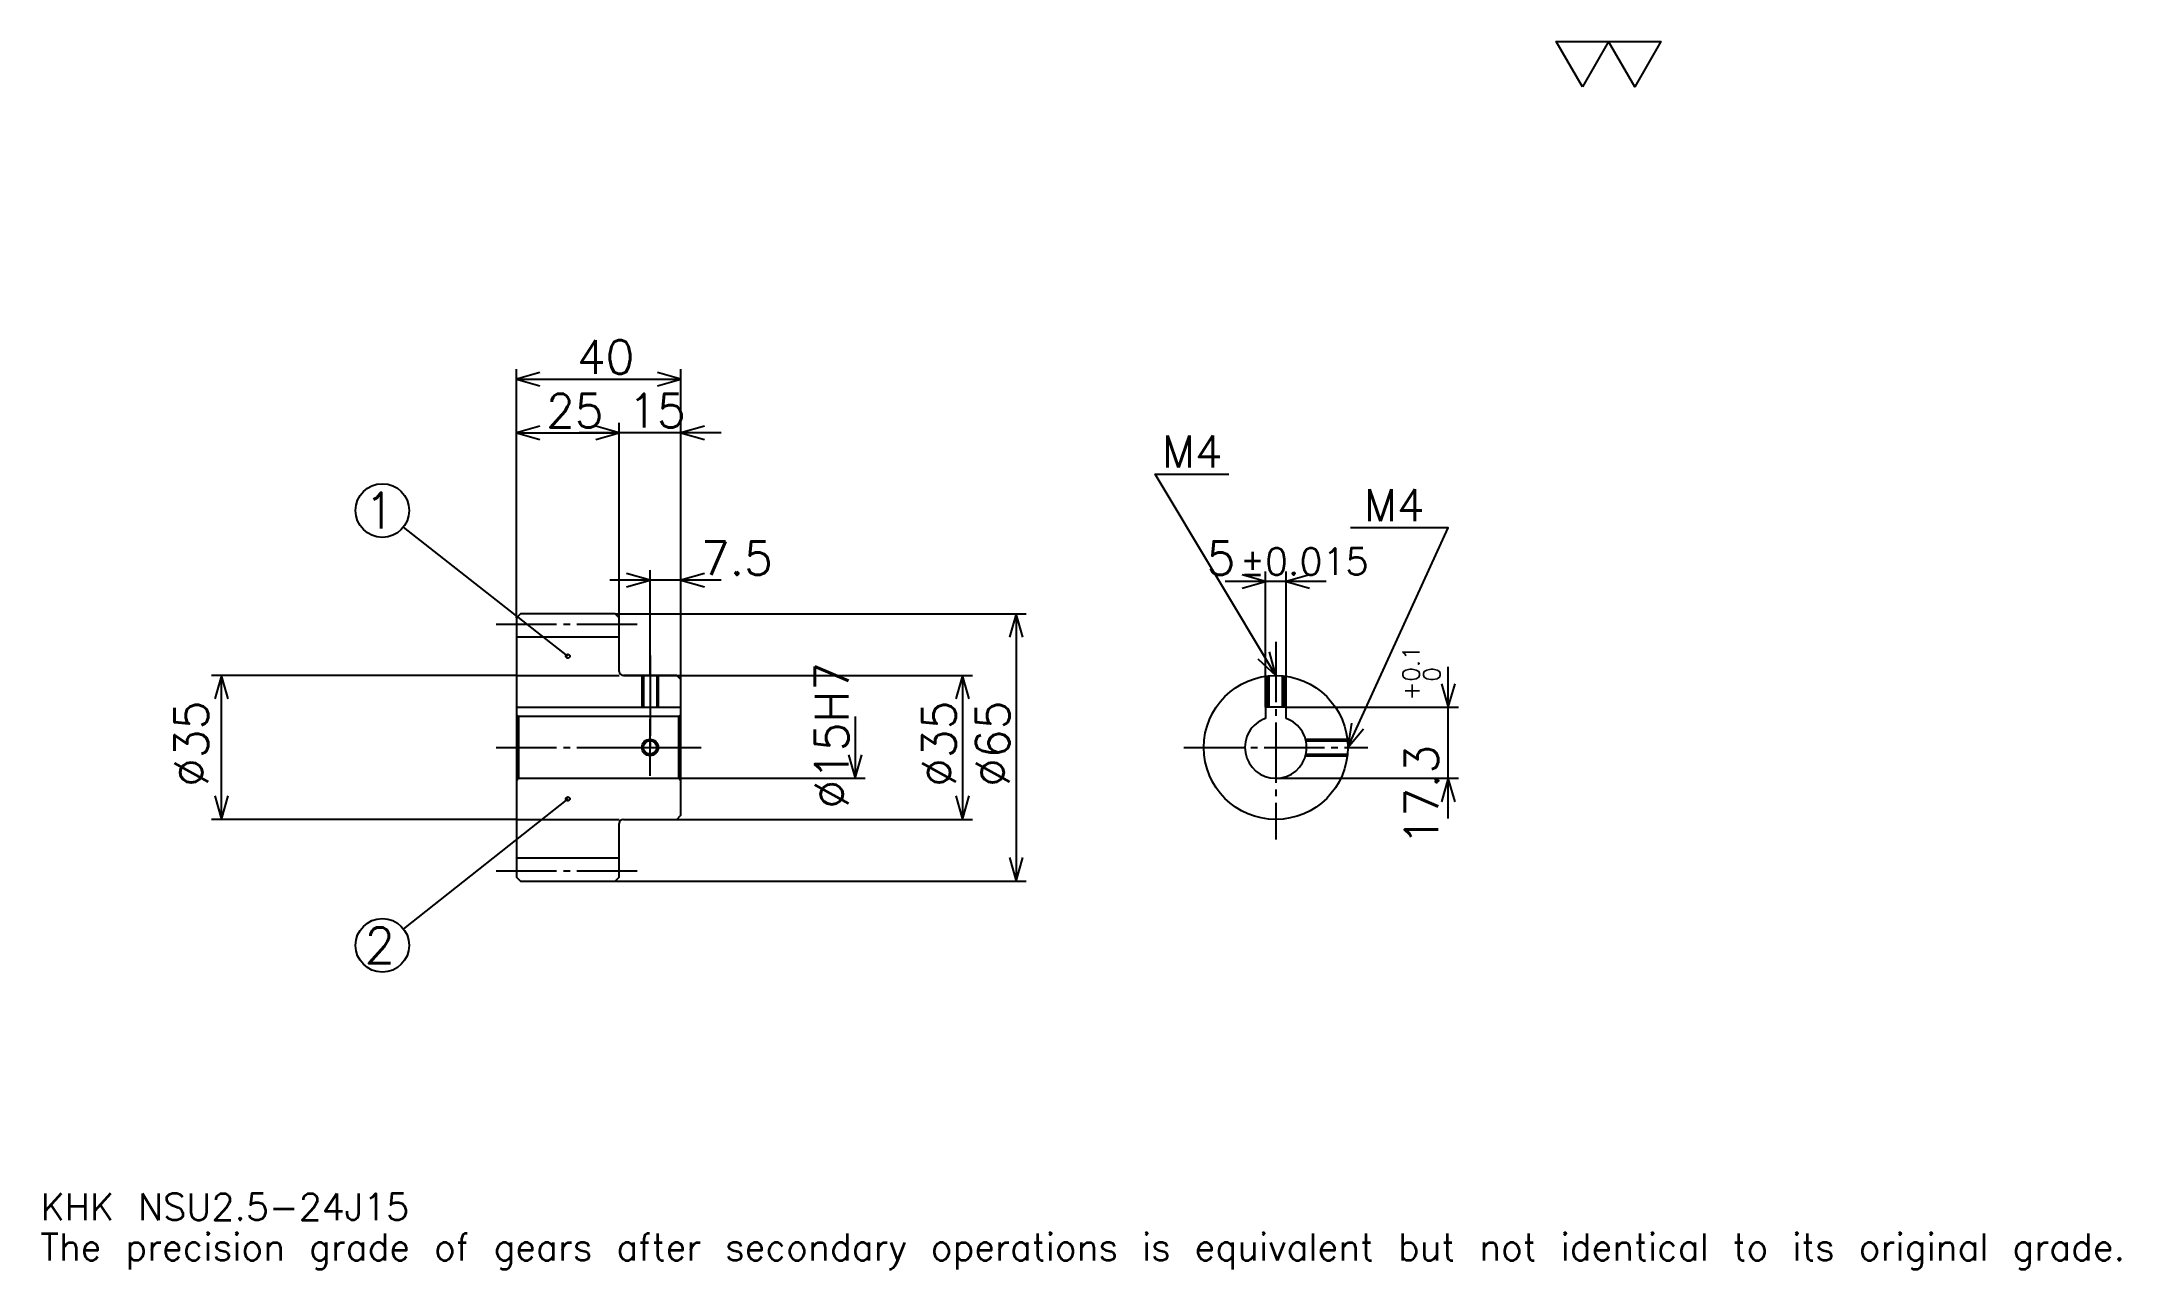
# Model space of a CAD drawing. Extents: x 17 to 522, y 6 to 304.
import ezdxf

# ---------------------------------------------------------------- set-up
doc = ezdxf.new("R2010")
doc.units = 0
doc.linetypes.add('DASHDOT', pattern=[19.565218, 14.673913, -1.630435, 1.630435, -1.630435])
doc.layers.get('0').update_dxf_attribs({"linetype": 'CONTINUOUS'})
doc.layers.add('DASHDOT', color=6, linetype='DASHDOT')
doc.styles.add('KANJI', font='TXT', dxfattribs={"bigfont": 'BIGFONT'})

msp = doc.modelspace()

# ---------------------------------------------------------------- linework, layer by layer
at = {"color": 5}
for p, q in [((132.065216, 165.380432), (132.065216, 224.891296)), ((172.065216, 165.380432), (172.065216, 224.891296)), ((132.065216, 222.445648), (172.065216, 222.445648)), ((132.065216, 209.402176), (157.065216, 209.402176)), ((181.847824, 209.402176), (147.282608, 209.402176)), ((157.065216, 165.380432), (157.065216, 211.847839)), ((144.565216, 155.067932), (104.585861, 186.461365)), ((181.847824, 173.532608), (154.782608, 173.532608)), ((164.565216, 165.380432), (164.565216, 175.978256)), ((329.021729, 173.206512), (304.456543, 173.206512)), ((314.239136, 142.680435), (314.239136, 175.652161)), ((319.239136, 142.680435), (319.239136, 175.652161)), ((132.065216, 164.380432), (132.065216, 165.380432)), ((156.065216, 165.380432), (172.065216, 165.380432)), ((157.065216, 164.380432), (157.065216, 165.380432)), ((164.565216, 150.380432), (164.565216, 165.380432)), ((164.565216, 150.380432), (164.565216, 165.380432)), ((172.065216, 165.380432), (256.032593, 165.380432)), ((172.065216, 149.380432), (172.065216, 165.380432)), ((253.586945, 165.380432), (253.586945, 100.380432)), ((358.695679, 115.597824), (358.695679, 152.463043)), ((132.065216, 150.380432), (57.880432, 150.380432)), ((60.326088, 115.380432), (60.326088, 150.380432)), ((158.065216, 150.380432), (172.065216, 150.380432)), ((172.065216, 150.380432), (242.989136, 150.380432)), ((240.543488, 150.380432), (240.543488, 115.380432)), ((319.239136, 142.680435), (361.141296, 142.680435)), ((214.456512, 140.380432), (214.456512, 125.380432)), ((172.065216, 125.380432), (216.902176, 125.380432)), ((316.739136, 125.380432), (361.141296, 125.380432)), ((144.565216, 120.380432), (104.575508, 88.812653)), ((132.065216, 115.380432), (57.880432, 115.380432)), ((158.065216, 115.380432), (172.065216, 115.380432)), ((172.065216, 115.380432), (242.989136, 115.380432)), ((156.065216, 100.380432), (172.065216, 100.380432)), ((172.065216, 100.380432), (256.032593, 100.380432))]:
    msp.add_line(p, q, dxfattribs=at)
at = {"color": 4}
for p, q in [((132.065216, 159.755432), (157.065216, 159.755432)), ((132.065216, 150.380432), (157.065216, 150.380432)), ((132.065216, 142.680435), (172.065216, 142.680435)), ((132.565216, 140.380432), (132.565216, 125.380432)), ((171.565216, 140.380432), (172.065216, 140.880432)), ((171.565216, 125.380432), (172.065216, 124.880432)), ((132.065216, 115.380432), (157.065216, 115.380432)), ((132.065216, 106.005432), (157.065216, 106.005432))]:
    msp.add_line(p, q, dxfattribs=at)
at = {"color": 7}
msp.add_lwpolyline([(391.304352, 293.478271), (384.945648, 304.5), (410.380432, 304.5), (404.021729, 293.478271), (397.663055, 304.5), (391.304352, 293.478271)], dxfattribs=at)
at = {"color": 5}
for points in [[(137.771744, 224.07608), (132.065216, 222.445648), (137.771744, 220.815216)], [(166.358704, 220.815216), (172.065216, 222.445648), (166.358704, 224.07608)], [(137.771744, 211.032608), (132.065216, 209.402176), (137.771744, 207.771744)], [(151.358688, 207.771744), (157.065216, 209.402176), (151.358688, 211.032608)], [(151.358688, 207.771744), (157.065216, 209.402176), (151.358688, 211.032608)], [(177.771729, 211.032608), (172.065216, 209.402176), (177.771729, 207.771744)], [(316.739136, 150.380432), (287.391296, 199.293472), (305.32608, 199.293472)], [(334.239136, 132.880432), (358.695648, 186.25), (334.891296, 186.25)], [(158.858688, 171.902176), (164.565216, 173.532608), (158.858688, 175.16304)], [(177.771729, 175.16304), (172.065216, 173.532608), (177.771729, 171.902176)], [(308.532593, 171.57608), (314.239136, 173.206512), (308.532593, 174.836945)], [(324.945679, 174.836945), (319.239136, 173.206512), (324.945679, 171.57608)], [(255.217377, 159.673904), (253.586945, 165.380432), (251.956512, 159.673904)], [(312.40506, 154.434875), (316.739136, 150.380432), (315.201233, 156.112579)], [(61.95652, 144.673904), (60.326088, 150.380432), (58.695656, 144.673904)], [(242.17392, 144.673904), (240.543488, 150.380432), (238.913055, 144.673904)], [(357.065247, 148.386948), (358.695679, 142.680435), (360.326111, 148.386948)], [(335.134216, 138.747421), (334.239136, 132.880432), (338.098633, 137.388977)], [(212.82608, 131.08696), (214.456512, 125.380432), (216.086945, 131.08696)], [(360.326111, 119.673912), (358.695679, 125.380432), (357.065247, 119.673912)], [(58.695656, 121.086952), (60.326088, 115.380432), (61.95652, 121.086952)], [(238.913055, 121.086952), (240.543488, 115.380432), (242.17392, 121.086952)], [(251.956512, 106.086952), (253.586945, 100.380432), (255.217377, 106.086952)]]:
    msp.add_lwpolyline(points, dxfattribs=at)
at = {"color": 4}
for points in [[(157.065216, 151.380432), (157.065216, 164.380432), (156.065216, 165.380432), (133.065216, 165.380432), (132.065216, 164.380432), (132.065216, 124.880432)], [(158.065216, 115.380432), (171.065216, 115.380432), (172.065216, 116.380432), (172.065216, 149.380432), (171.065216, 150.380432), (158.065216, 150.380432)], [(162.565216, 150.380432), (162.565216, 142.680435)], [(162.945221, 150.380432), (162.945221, 142.680435)], [(166.185211, 150.380432), (166.185211, 142.680435)], [(166.565216, 150.380432), (166.565216, 142.680435)], [(314.739136, 142.680435), (314.739136, 150.265778)], [(315.119141, 142.680435), (315.119141, 150.305283)], [(318.359131, 142.680435), (318.359131, 150.305283)], [(318.739136, 142.680435), (318.739136, 150.265778)], [(319.239136, 139.951508), (319.239136, 142.680435), (314.239136, 142.680435), (314.239136, 139.951508)], [(132.065216, 124.880432), (132.565216, 125.380432), (171.565216, 125.380432), (171.565216, 140.380432), (132.565216, 140.380432), (132.065216, 140.880432)], [(323.967529, 134.880432), (334.124481, 134.880432)], [(324.062073, 134.500427), (334.164001, 134.500427)], [(323.967529, 130.880432), (334.124481, 130.880432)], [(324.062073, 131.260437), (334.164001, 131.260437)], [(132.065216, 124.880432), (132.065216, 101.380432), (133.065216, 100.380432), (156.065216, 100.380432), (157.065216, 101.380432), (157.065216, 114.380432)]]:
    msp.add_lwpolyline(points, dxfattribs=at)
at = {"color": 5}
for centre, radius in [((99.45652, 190.489136), 6.521739), ((144.565216, 155.067932), 0.48913), ((144.565216, 120.380432), 0.48913), ((99.45652, 84.771736), 6.521739)]:
    msp.add_circle(centre, radius, dxfattribs=at)
at = {"color": 4}
for centre, radius in [((316.739136, 132.880432), 17.5), ((164.565216, 132.880432), 1.62)]:
    msp.add_circle(centre, radius, dxfattribs=at)
at = {"color": 7}
msp.add_circle((164.565216, 132.880432), 2, dxfattribs=at)
at = {"color": 4}
for centre, radius, start, end in [((158.065216, 151.380432), 1, 180, 270), ((316.739136, 132.880432), 7.5, 109.47122094, 70.52877906), ((158.065216, 114.380432), 1, 90, 180)]:
    msp.add_arc(centre, radius, start, end, dxfattribs=at)
at = {"layer": 'DASHDOT', "color": 7}
for p, q in [((127.173912, 162.880432), (161.956512, 162.880432)), ((316.739136, 158.532608), (316.739136, 110.489128)), ((164.565216, 150.380432), (164.565216, 132.880432)), ((127.173912, 132.880432), (176.956512, 132.880432)), ((294.347839, 132.880432), (339.130432, 132.880432)), ((127.173912, 102.880432), (161.956512, 102.880432))]:
    msp.add_line(p, q, dxfattribs=at)
for points in [[(164.565216, 155.271729), (164.565216, 137.789124)], [(164.565216, 125.989128), (164.565216, 139.771744)], [(157.67392, 132.880432), (171.456512, 132.880432)]]:
    msp.add_lwpolyline(points, dxfattribs=at)

# ---------------------------------------------------------------- texts
at = {"color": 7, "style": 'KANJI'}
for s, height, p in [('40', 8.152174, (146.766296, 223.75)), ('25', 8.152174, (139.266296, 210.706512)), ('15', 8.152174, (159.266296, 210.706512)), ('M4', 7.826087, (289.021729, 200.92392)), ('1', 8.695652, (95.108688, 186.141296)), ('M4', 7.826087, (338.152161, 187.880432)), ('7.5', 8.152174, (176.956512, 174.83696)), ('5', 8.152174, (299.911438, 174.836945)), ('%%p0.015', 6.521739, (307.981079, 174.836945)), ('2', 8.695652, (95.108688, 80.423904)), ('KHK NSU2.5-24J15', 6.521739, (16.304348, 17.934782)), ('The precision grade of gears after secondary operations is equivalent but not identical to its original grade.', 6.521739, (16.304348, 8.152174))]:
    msp.add_text(s, height=height, dxfattribs=at).set_placement(p)
for s, height, p in [('%%c15H7', 8.152174, (212.82608, 118.002716)), ('0.1', 4.076087, (351.684814, 148.906723)), ('0', 4.076087, (356.739136, 148.906723)), ('+', 4.076087, (351.684814, 144.341492)), ('%%c35', 8.152174, (57.065216, 123.301628)), ('%%c35', 8.152174, (238.913055, 123.301628)), ('%%c65', 8.152174, (251.956512, 123.301628)), ('17.3', 8.152174, (356.25, 109.055664))]:
    msp.add_text(s, height=height, rotation=90, dxfattribs=at).set_placement(p)

doc.saveas('drawing.dxf')
